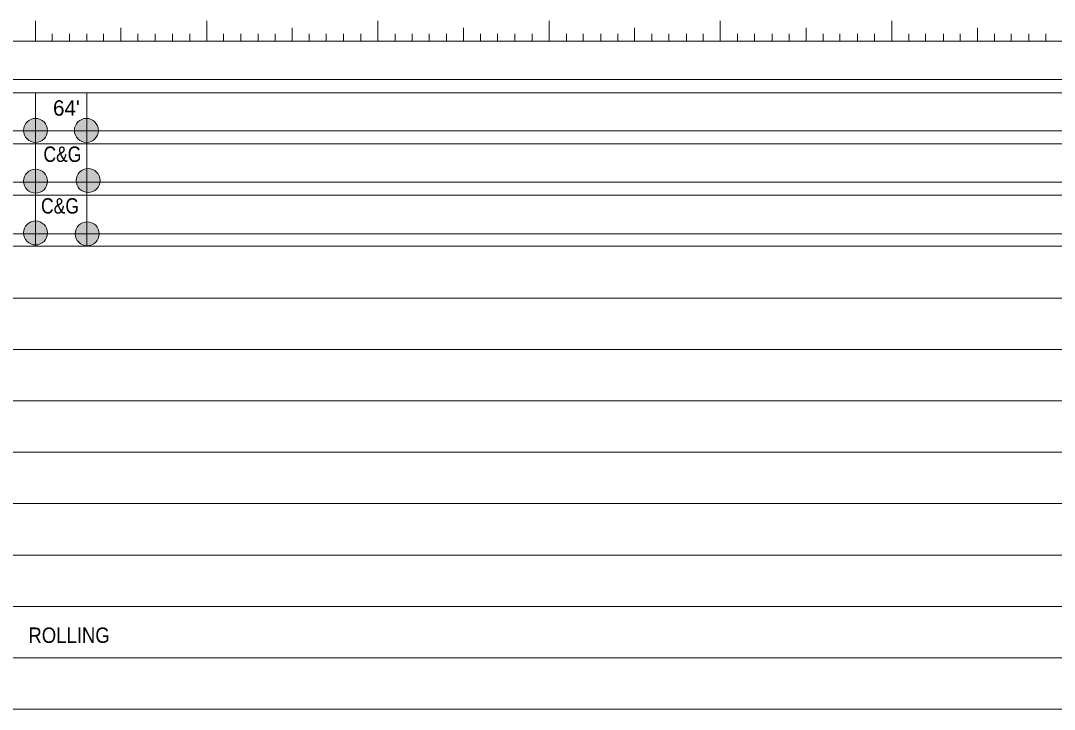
# Model space of a CAD drawing. Extents: x 0.3 to 21.8, y -10.9 to 5.5.
# Drawn here: x 9.71 to 15.75, y -6.46 to -2.43 of the extents above; entities that cross this region are included whole.
import ezdxf

# ---------------------------------------------------------------- set-up
doc = ezdxf.new("R2010")
doc.units = 0
doc.header["$LTSCALE"] = 0.04
doc.layers.add('1', color=7, linetype='Continuous', lineweight=13)

msp = doc.modelspace()

# ---------------------------------------------------------------- hatches: boundary and pattern name
at = {"layer": '1'}
for points in [[(9.866, -3.073, 1), (9.726, -3.073, 1)], [(10.163, -3.073, 1), (10.023, -3.073, 1)], [(9.866, -3.37, 1), (9.726, -3.37, 1)], [(10.173, -3.366, 1), (10.033, -3.366, 1)], [(9.866, -3.672, 1), (9.726, -3.672, 1)], [(10.168, -3.677, 1), (10.028, -3.677, 1)]]:
    msp.add_hatch(color=256, dxfattribs=at).paths.add_polyline_path(points)

# ---------------------------------------------------------------- linework, layer by layer
for p, q in [((9.795, -2.432), (9.795, -2.552)), ((10.295, -2.473), (10.295, -2.552)), ((10.796, -2.432), (10.796, -2.552)), ((11.296, -2.473), (11.296, -2.552)), ((11.796, -2.432), (11.796, -2.552)), ((12.296, -2.473), (12.296, -2.552)), ((12.797, -2.432), (12.797, -2.552)), ((13.297, -2.473), (13.297, -2.552)), ((13.797, -2.432), (13.797, -2.552)), ((14.3, -2.473), (14.3, -2.552)), ((14.8, -2.432), (14.8, -2.552)), ((15.3, -2.473), (15.3, -2.552)), ((9.894, -2.509), (9.894, -2.552)), ((9.995, -2.509), (9.995, -2.552)), ((10.096, -2.509), (10.096, -2.552)), ((10.194, -2.509), (10.194, -2.552)), ((10.394, -2.509), (10.394, -2.552)), ((10.495, -2.509), (10.495, -2.552)), ((10.596, -2.509), (10.596, -2.552)), ((10.697, -2.509), (10.697, -2.552)), ((10.894, -2.509), (10.894, -2.552)), ((10.995, -2.509), (10.995, -2.552)), ((11.096, -2.509), (11.096, -2.552)), ((11.197, -2.509), (11.197, -2.552)), ((11.394, -2.509), (11.394, -2.552)), ((11.495, -2.509), (11.495, -2.552)), ((11.596, -2.509), (11.596, -2.552)), ((11.697, -2.509), (11.697, -2.552)), ((11.897, -2.509), (11.897, -2.552)), ((11.996, -2.509), (11.996, -2.552)), ((12.097, -2.509), (12.097, -2.552)), ((12.198, -2.509), (12.198, -2.552)), ((12.397, -2.509), (12.397, -2.552)), ((12.496, -2.509), (12.496, -2.552)), ((12.597, -2.509), (12.597, -2.552)), ((12.698, -2.509), (12.698, -2.552)), ((12.898, -2.509), (12.898, -2.552)), ((12.996, -2.509), (12.996, -2.552)), ((13.1, -2.509), (13.1, -2.552)), ((13.198, -2.509), (13.198, -2.552)), ((13.398, -2.509), (13.398, -2.552)), ((13.496, -2.509), (13.496, -2.552)), ((13.6, -2.509), (13.6, -2.552)), ((13.698, -2.509), (13.698, -2.552)), ((13.898, -2.509), (13.898, -2.552)), ((13.997, -2.509), (13.997, -2.552)), ((14.1, -2.509), (14.1, -2.552)), ((14.199, -2.509), (14.199, -2.552)), ((14.398, -2.509), (14.398, -2.552)), ((14.497, -2.509), (14.497, -2.552)), ((14.6, -2.509), (14.6, -2.552)), ((14.699, -2.509), (14.699, -2.552)), ((14.899, -2.509), (14.899, -2.552)), ((14.997, -2.509), (14.997, -2.552)), ((15.101, -2.509), (15.101, -2.552)), ((15.199, -2.509), (15.199, -2.552)), ((15.399, -2.509), (15.399, -2.552)), ((15.497, -2.509), (15.497, -2.552)), ((15.601, -2.509), (15.601, -2.552)), ((15.699, -2.509), (15.699, -2.552)), ((0.267, -2.552), (21.806, -2.552)), ((1.789, -2.776), (21.806, -2.776)), ((0.267, -2.853), (21.806, -2.853)), ((9.795, -2.853), (9.795, -3.75)), ((10.095, -2.853), (10.095, -3.75)), ((1.789, -3.076), (21.806, -3.076)), ((0.267, -3.151), (21.806, -3.151)), ((1.789, -3.375), (21.806, -3.375)), ((1.245, -3.452), (21.806, -3.452)), ((1.789, -3.678), (21.806, -3.678)), ((0.267, -3.75), (21.806, -3.75)), ((1.245, -4.053), (21.806, -4.053)), ((1.245, -4.353), (21.806, -4.353)), ((1.245, -4.952), (21.806, -4.952)), ((1.245, -5.253), (21.806, -5.253)), ((0.267, -5.554), (21.806, -5.554)), ((0.267, -5.854), (21.806, -5.854)), ((0.267, -6.155), (21.806, -6.155)), ((1.245, -6.455), (21.806, -6.455))]:
    msp.add_line(p, q, dxfattribs=at)
msp.add_lwpolyline([(0.267, -4.652), (1.245, -4.652), (21.806, -4.652)], dxfattribs=at)
for centre in [(9.796, -3.073), (10.093, -3.073), (9.796, -3.37), (10.103, -3.366), (9.796, -3.672), (10.098, -3.677)]:
    msp.add_circle(centre, 0.07, dxfattribs=at)

# ---------------------------------------------------------------- texts
msp.add_text("64'", height=0.09, dxfattribs=at).set_placement((9.898, -2.987))
for s, width, p in [('C&G', 0.85, (9.842, -3.257)), ('C&G', 0.85, (9.828, -3.559)), ('ROLLING', 0.9, (9.754, -6.067))]:
    msp.add_text(s, height=0.09, dxfattribs=dict(at, width=width)).set_placement(p)

doc.saveas('drawing.dxf')
